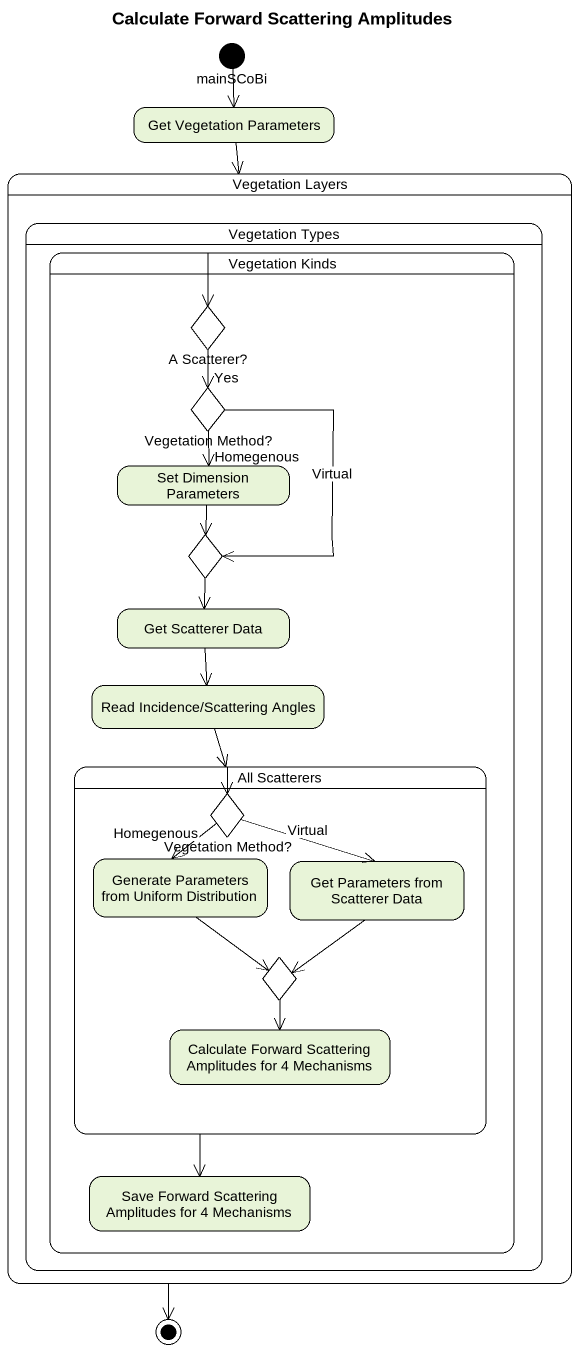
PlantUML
@startuml
title Calculate Forward Scattering Amplitudes
hide empty description
state mainSCoBi <<start>>
state "Get Vegetation Parameters" as Get_Vegetation_Parameters
state "Vegetation Layers" as Vegetation_Layers {
  state "Vegetation Types" as Vegetation_Types {
    state "Vegetation Kinds" as Vegetation_Kinds {
      state "A Scatterer?" as A_Scatterer <<choice>>
      state "Vegetation Method?" as Vegetation_Method <<choice>>
      state "Set Dimension Parameters" as Set_Dimension_Parameters
      state choice1 <<choice>>
      state "Get Scatterer Data" as Get_Scatterer_Data
      state "Read Incidence/Scattering Angles" as Read_Incidence_Scattering
      state "All Scatterers" as All_Scatterers {
        state "Vegetation Method?" as Vegetation_Method_2 <<choice>>
        state "Generate Parameters from Uniform Distribution" as Generate_Parameters_from
        state "Get Parameters from Scatterer Data" as Get_Parameters_from
        state choice2 <<choice>>
        state "Calculate Forward Scattering Amplitudes for 4 Mechanisms" as Calculate_Forward
      }
      state "Save Forward Scattering Amplitudes for 4 Mechanisms" as Save_Forward_Scattering
    }
  }
}
mainSCoBi --> Get_Vegetation_Parameters
Get_Vegetation_Parameters --> Vegetation_Layers
Vegetation_Kinds -up-> A_Scatterer
A_Scatterer --> Vegetation_Method : Yes
Vegetation_Method --> Set_Dimension_Parameters : Homegenous
Vegetation_Method --> choice1 : Virtual
Set_Dimension_Parameters --> choice1
choice1 --> Get_Scatterer_Data
Get_Scatterer_Data --> Read_Incidence_Scattering
Read_Incidence_Scattering --> All_Scatterers
All_Scatterers -up-> Vegetation_Method_2
All_Scatterers --> Save_Forward_Scattering
Vegetation_Method_2 --> Generate_Parameters_from : Homegenous
Vegetation_Method_2 -right-> Get_Parameters_from : Virtual
Generate_Parameters_from --> choice2
Get_Parameters_from --> choice2
choice2 --> Calculate_Forward
Vegetation_Layers --> [*]
@enduml
